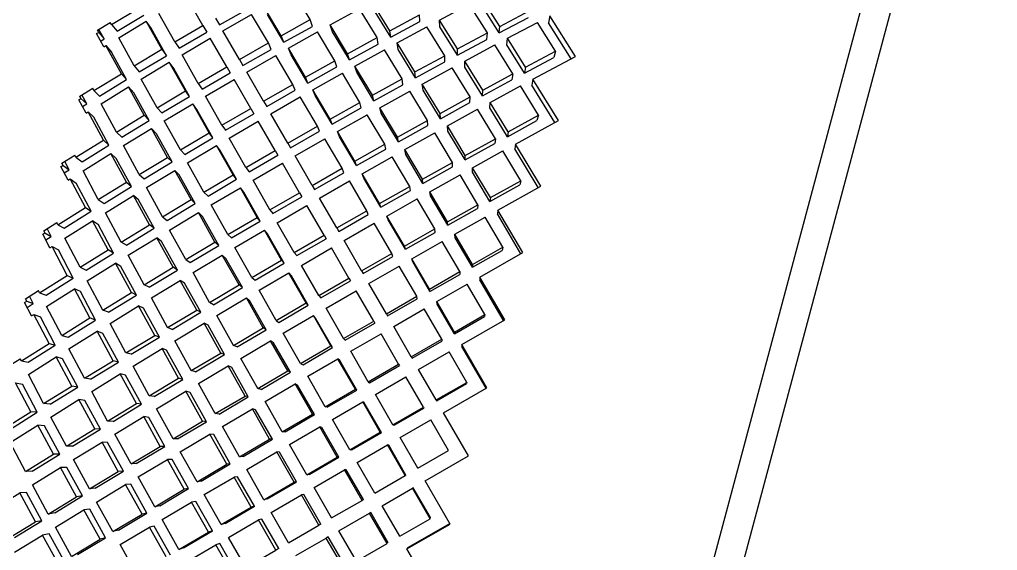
# Model space of a CAD drawing. Extents: x 0 to 420, y 0 to 297.
# Drawn here: x 132.983 to 133.911, y 256.944 to 257.448 of the extents above; entities that cross this region are included whole.
import ezdxf

# ---------------------------------------------------------------- set-up
doc = ezdxf.new("R2010")
doc.units = 0
doc.layers.get('0').update_dxf_attribs({"linetype": 'CONTINUOUS'})

msp = doc.modelspace()

# ---------------------------------------------------------------- linework, layer by layer
at = {"color": 7}
for p, q in [((133.377472, 255.949326), (133.890442, 257.863678)), ((133.411499, 255.968964), (133.91095, 257.832947)), ((133.259033, 257.447601), (133.242737, 257.474609)), ((133.157318, 257.442108), (133.141907, 257.468811)), ((133.334473, 257.437042), (133.31778, 257.464264)), ((133.438934, 257.441223), (133.421814, 257.468384)), ((133.070557, 257.442871), (133.096527, 257.458374)), ((133.173035, 257.442657), (133.199463, 257.457672)), ((133.231384, 257.43222), (133.215393, 257.45932)), ((133.278015, 257.442535), (133.305893, 257.457825)), ((133.322571, 257.430603), (133.305893, 257.457825)), ((133.335541, 257.430878), (133.319214, 257.457458)), ((133.381653, 257.447144), (133.409973, 257.462158)), ((133.427094, 257.434967), (133.409973, 257.462158)), ((133.438354, 257.434967), (133.421616, 257.461517)), ((133.438934, 257.441223), (133.467407, 257.456146)), ((133.075806, 257.436584), (133.101166, 257.451752)), ((133.077377, 257.430389), (133.103424, 257.446106)), ((133.108063, 257.439484), (133.103424, 257.446106)), ((133.118469, 257.419403), (133.103424, 257.446106)), ((133.130554, 257.426514), (133.115509, 257.453308)), ((133.169373, 257.449036), (133.173035, 257.442657)), ((133.1763, 257.437012), (133.20343, 257.452545)), ((133.219391, 257.425476), (133.20343, 257.452545)), ((133.234085, 257.426117), (133.218445, 257.452576)), ((133.231384, 257.43222), (133.259033, 257.447601)), ((133.261108, 257.441162), (133.259033, 257.447601)), ((133.334473, 257.437042), (133.362671, 257.45224)), ((133.335541, 257.430878), (133.363113, 257.445709)), ((133.363113, 257.445709), (133.362671, 257.45224)), ((133.398621, 257.4198), (133.381653, 257.447144)), ((133.38208, 257.440613), (133.381653, 257.447144)), ((133.438354, 257.434967), (133.466187, 257.449554)), ((133.486389, 257.45108), (133.485168, 257.444489)), ((133.510727, 257.412567), (133.486389, 257.45108)), ((133.057281, 257.437531), (133.069443, 257.444916)), ((133.058411, 257.435486), (133.057281, 257.437531)), ((133.06366, 257.42923), (133.058655, 257.438354)), ((133.070557, 257.442871), (133.069443, 257.444916)), ((133.070557, 257.442871), (133.075806, 257.436584)), ((133.122757, 257.413391), (133.108063, 257.439484)), ((133.130554, 257.426514), (133.157318, 257.442108)), ((133.157318, 257.442108), (133.160995, 257.43573)), ((133.191971, 257.409851), (133.1763, 257.437012)), ((133.234085, 257.426117), (133.261108, 257.441162)), ((133.294464, 257.415161), (133.278015, 257.442535)), ((133.28009, 257.436066), (133.278015, 257.442535)), ((133.335541, 257.430878), (133.334473, 257.437042)), ((133.341537, 257.425507), (133.369781, 257.440796)), ((133.386749, 257.413391), (133.369781, 257.440796)), ((133.398682, 257.413879), (133.38208, 257.440613)), ((133.438354, 257.434967), (133.438934, 257.441223)), ((133.446075, 257.429901), (133.474548, 257.444885)), ((133.49176, 257.417633), (133.474548, 257.444885)), ((133.506699, 257.410431), (133.485168, 257.444489)), ((133.056427, 257.434296), (133.058411, 257.435486)), ((133.063232, 257.421753), (133.056427, 257.434296)), ((133.058411, 257.435486), (133.06366, 257.42923)), ((133.060303, 257.427185), (133.06366, 257.42923)), ((133.092041, 257.403625), (133.077377, 257.430389)), ((133.134857, 257.420502), (133.160995, 257.43573)), ((133.137451, 257.414307), (133.164276, 257.430054)), ((133.179932, 257.402924), (133.164276, 257.430054)), ((133.234085, 257.426117), (133.231384, 257.43222)), ((133.238373, 257.42038), (133.266083, 257.435913)), ((133.282501, 257.408539), (133.266083, 257.435913)), ((133.296173, 257.409332), (133.28009, 257.436066)), ((133.294464, 257.415161), (133.322571, 257.430603)), ((133.323639, 257.424408), (133.322571, 257.430603)), ((133.398621, 257.4198), (133.427094, 257.434967)), ((133.398682, 257.413879), (133.426514, 257.428711)), ((133.426514, 257.428711), (133.427094, 257.434967)), ((133.445496, 257.423645), (133.446075, 257.429901)), ((133.463196, 257.402466), (133.446075, 257.429901)), ((133.063232, 257.421753), (133.065247, 257.423004)), ((133.079895, 257.396301), (133.065247, 257.423004)), ((133.065247, 257.423004), (133.070496, 257.416718)), ((133.092041, 257.403625), (133.118469, 257.419403)), ((133.118469, 257.419403), (133.122757, 257.413391)), ((133.130554, 257.426514), (133.134857, 257.420502)), ((133.191971, 257.409851), (133.219391, 257.425476)), ((133.195297, 257.404114), (133.222107, 257.419342)), ((133.222107, 257.419342), (133.219391, 257.425476)), ((133.254547, 257.392914), (133.238373, 257.42038)), ((133.241074, 257.414276), (133.238373, 257.42038)), ((133.296173, 257.409332), (133.323639, 257.424408)), ((133.301483, 257.403473), (133.32962, 257.419006)), ((133.34639, 257.391418), (133.32962, 257.419006)), ((133.358307, 257.397949), (133.341537, 257.425507)), ((133.342606, 257.419312), (133.341537, 257.425507)), ((133.359009, 257.392395), (133.342606, 257.419312)), ((133.398682, 257.413879), (133.398621, 257.4198)), ((133.405716, 257.408295), (133.434204, 257.423584)), ((133.451294, 257.396088), (133.434204, 257.423584)), ((133.462219, 257.39682), (133.445496, 257.423645)), ((133.463196, 257.402466), (133.49176, 257.417633)), ((133.49176, 257.417633), (133.490143, 257.411652)), ((133.084793, 257.390656), (133.070496, 257.416718)), ((133.096954, 257.39798), (133.122757, 257.413391)), ((133.152771, 257.387115), (133.137451, 257.414307)), ((133.191971, 257.409851), (133.195297, 257.404114)), ((133.198914, 257.397827), (133.226395, 257.413605)), ((133.242554, 257.386139), (133.226395, 257.413605)), ((133.256897, 257.387421), (133.241074, 257.414276)), ((133.254547, 257.392914), (133.282501, 257.408539)), ((133.28421, 257.40271), (133.282501, 257.408539)), ((133.296173, 257.409332), (133.294464, 257.415161)), ((133.358307, 257.397949), (133.386749, 257.413391)), ((133.386795, 257.407471), (133.386749, 257.413391)), ((133.462219, 257.39682), (133.490143, 257.411652)), ((133.470276, 257.391022), (133.510727, 257.412567)), ((133.092041, 257.403625), (133.096954, 257.39798)), ((133.098862, 257.391235), (133.125366, 257.407135)), ((133.129669, 257.401123), (133.125366, 257.407135)), ((133.140686, 257.380005), (133.125366, 257.407135)), ((133.144623, 257.374634), (133.129669, 257.401123)), ((133.152771, 257.387115), (133.179932, 257.402924)), ((133.179932, 257.402924), (133.183258, 257.397186)), ((133.256897, 257.387421), (133.28421, 257.40271)), ((133.318054, 257.375793), (133.301483, 257.403473)), ((133.303177, 257.397614), (133.301483, 257.403473)), ((133.359009, 257.392395), (133.386795, 257.407471)), ((133.365356, 257.386353), (133.393829, 257.401886)), ((133.410797, 257.374176), (133.393829, 257.401886)), ((133.422699, 257.380646), (133.405716, 257.408295)), ((133.405762, 257.402405), (133.405716, 257.408295)), ((133.422394, 257.375366), (133.405762, 257.402405)), ((133.463196, 257.402466), (133.462219, 257.39682)), ((133.053833, 257.380402), (133.079895, 257.396301)), ((133.059326, 257.375122), (133.084793, 257.390656)), ((133.079895, 257.396301), (133.084793, 257.390656)), ((133.113831, 257.364044), (133.098862, 257.391235)), ((133.156723, 257.381744), (133.183258, 257.397186)), ((133.159668, 257.374939), (133.18689, 257.390869)), ((133.202759, 257.363373), (133.18689, 257.390869)), ((133.214798, 257.3703), (133.198914, 257.397827)), ((133.256897, 257.387421), (133.254547, 257.392914)), ((133.261536, 257.381073), (133.289536, 257.39682)), ((133.306091, 257.36911), (133.289536, 257.39682)), ((133.319397, 257.370575), (133.303177, 257.397614)), ((133.318054, 257.375793), (133.34639, 257.391418)), ((133.347076, 257.385864), (133.34639, 257.391418)), ((133.359009, 257.392395), (133.358307, 257.397949)), ((133.422394, 257.375366), (133.450348, 257.390442)), ((133.422699, 257.380646), (133.451294, 257.396088)), ((133.451294, 257.396088), (133.450348, 257.390442)), ((133.470276, 257.391022), (133.469315, 257.385376)), ((133.494446, 257.351776), (133.470276, 257.391022)), ((133.040527, 257.374908), (133.052719, 257.382507)), ((133.053833, 257.380402), (133.052719, 257.382507)), ((133.060608, 257.367767), (133.086746, 257.38385)), ((133.091644, 257.378204), (133.086746, 257.38385)), ((133.101685, 257.356781), (133.086746, 257.38385)), ((133.152771, 257.387115), (133.156723, 257.381744)), ((133.214798, 257.3703), (133.242554, 257.386139)), ((133.217758, 257.365173), (133.244904, 257.380646)), ((133.244904, 257.380646), (133.242554, 257.386139)), ((133.277863, 257.353271), (133.261536, 257.381073)), ((133.26387, 257.37558), (133.261536, 257.381073)), ((133.319397, 257.370575), (133.347076, 257.385864)), ((133.382202, 257.358521), (133.365356, 257.386353)), ((133.366058, 257.380768), (133.365356, 257.386353)), ((133.382523, 257.353577), (133.366058, 257.380768)), ((133.422394, 257.375366), (133.422699, 257.380646)), ((133.429779, 257.36908), (133.458405, 257.384613)), ((133.475464, 257.356842), (133.458405, 257.384613)), ((133.491119, 257.349976), (133.469315, 257.385376)), ((133.039642, 257.371643), (133.041626, 257.372864)), ((133.046417, 257.358948), (133.039642, 257.371643)), ((133.041626, 257.372864), (133.040527, 257.374908)), ((133.041626, 257.372864), (133.047119, 257.367584)), ((133.047119, 257.367584), (133.042542, 257.37616)), ((133.053833, 257.380402), (133.059326, 257.375122)), ((133.106232, 257.351746), (133.091644, 257.378204)), ((133.113831, 257.364044), (133.140686, 257.380005)), ((133.118378, 257.359039), (133.144623, 257.374634)), ((133.144623, 257.374634), (133.140686, 257.380005)), ((133.175232, 257.347382), (133.159668, 257.374939)), ((133.221741, 257.358307), (133.249542, 257.374268)), ((133.265869, 257.346466), (133.249542, 257.374268)), ((133.279846, 257.348419), (133.26387, 257.37558)), ((133.319397, 257.370575), (133.318054, 257.375793)), ((133.325073, 257.364044), (133.353455, 257.379791)), ((133.37027, 257.351929), (133.353455, 257.379791)), ((133.382202, 257.358521), (133.410797, 257.374176)), ((133.410477, 257.368866), (133.410797, 257.374176)), ((133.043121, 257.365112), (133.047119, 257.367584)), ((133.075165, 257.340668), (133.060608, 257.367767)), ((133.113831, 257.364044), (133.118378, 257.359039)), ((133.120667, 257.351685), (133.147583, 257.367798)), ((133.15155, 257.362396), (133.147583, 257.367798)), ((133.163147, 257.340302), (133.147583, 257.367798)), ((133.166748, 257.335541), (133.15155, 257.362396)), ((133.175232, 257.347382), (133.202759, 257.363373)), ((133.202759, 257.363373), (133.205719, 257.358246)), ((133.214798, 257.3703), (133.217758, 257.365173)), ((133.277863, 257.353271), (133.306091, 257.36911)), ((133.279846, 257.348419), (133.307434, 257.363892)), ((133.307434, 257.363892), (133.306091, 257.36911)), ((133.341736, 257.33606), (133.325073, 257.364044)), ((133.326401, 257.358826), (133.325073, 257.364044)), ((133.382523, 257.353577), (133.410477, 257.368866)), ((133.389236, 257.346832), (133.417877, 257.362579)), ((133.434845, 257.334625), (133.417877, 257.362579)), ((133.429443, 257.3638), (133.429779, 257.36908)), ((133.446045, 257.336487), (133.429443, 257.3638)), ((133.446762, 257.341187), (133.429779, 257.36908)), ((133.046417, 257.358948), (133.048416, 257.360199)), ((133.062988, 257.333191), (133.048416, 257.360199)), ((133.048416, 257.360199), (133.053925, 257.354919)), ((133.068146, 257.328552), (133.053925, 257.354919)), ((133.075165, 257.340668), (133.101685, 257.356781)), ((133.101685, 257.356781), (133.106232, 257.351746)), ((133.178833, 257.342621), (133.205719, 257.358246)), ((133.237823, 257.330444), (133.221741, 257.358307)), ((133.279846, 257.348419), (133.277863, 257.353271)), ((133.284851, 257.3414), (133.31311, 257.357361)), ((133.329773, 257.329346), (133.31311, 257.357361)), ((133.342682, 257.331482), (133.326401, 257.358826)), ((133.382523, 257.353577), (133.382202, 257.358521)), ((133.446762, 257.341187), (133.475464, 257.356842)), ((133.475464, 257.356842), (133.474121, 257.351837)), ((133.080322, 257.336029), (133.106232, 257.351746)), ((133.08194, 257.328125), (133.108551, 257.34436)), ((133.113098, 257.339355), (133.108551, 257.34436)), ((133.123779, 257.316895), (133.108551, 257.34436)), ((133.135895, 257.324158), (133.120667, 257.351685)), ((133.175232, 257.347382), (133.178833, 257.342621)), ((133.182129, 257.335205), (133.209717, 257.351349)), ((133.225784, 257.323517), (133.209717, 257.351349)), ((133.237823, 257.330444), (133.265869, 257.346466)), ((133.267822, 257.341614), (133.265869, 257.346466)), ((133.341736, 257.33606), (133.37027, 257.351929)), ((133.342682, 257.331482), (133.37059, 257.346985)), ((133.37059, 257.346985), (133.37027, 257.351929)), ((133.406128, 257.318756), (133.389236, 257.346832)), ((133.389557, 257.341888), (133.389236, 257.346832)), ((133.446045, 257.336487), (133.474121, 257.351837)), ((133.453812, 257.329529), (133.494446, 257.351776)), ((133.075165, 257.340668), (133.080322, 257.336029)), ((133.127991, 257.3125), (133.113098, 257.339355)), ((133.135895, 257.324158), (133.163147, 257.340302)), ((133.140106, 257.319763), (133.166748, 257.335541)), ((133.166748, 257.335541), (133.163147, 257.340302)), ((133.197937, 257.307343), (133.182129, 257.335205)), ((133.240417, 257.325958), (133.267822, 257.341614)), ((133.244751, 257.31842), (133.272858, 257.334564)), ((133.289307, 257.306488), (133.272858, 257.334564)), ((133.3013, 257.313324), (133.284851, 257.3414)), ((133.286804, 257.336517), (133.284851, 257.3414)), ((133.302917, 257.309082), (133.286804, 257.336517)), ((133.342682, 257.331482), (133.341736, 257.33606)), ((133.34874, 257.32428), (133.377304, 257.34021)), ((133.394165, 257.312103), (133.377304, 257.34021)), ((133.406067, 257.314423), (133.389557, 257.341888)), ((133.406128, 257.318756), (133.434845, 257.334625)), ((133.434845, 257.334625), (133.434143, 257.329956)), ((133.446762, 257.341187), (133.446045, 257.336487)), ((133.03685, 257.317017), (133.062988, 257.333191)), ((133.042603, 257.312744), (133.068146, 257.328552)), ((133.062988, 257.333191), (133.068146, 257.328552)), ((133.096832, 257.300659), (133.08194, 257.328125)), ((133.142761, 257.311829), (133.170074, 257.328094)), ((133.17366, 257.323334), (133.170074, 257.328094)), ((133.185852, 257.300262), (133.170074, 257.328094)), ((133.237823, 257.330444), (133.240417, 257.325958)), ((133.3013, 257.313324), (133.329773, 257.329346)), ((133.330719, 257.324768), (133.329773, 257.329346)), ((133.406067, 257.314423), (133.434143, 257.329956)), ((133.453812, 257.329529), (133.45311, 257.32486)), ((133.475174, 257.288239), (133.45311, 257.32486)), ((133.477814, 257.289673), (133.453812, 257.329529)), ((133.023499, 257.311401), (133.035736, 257.319122)), ((133.03685, 257.317017), (133.035736, 257.319122)), ((133.03685, 257.317017), (133.042603, 257.312744)), ((133.043579, 257.30426), (133.069794, 257.320618)), ((133.074951, 257.315948), (133.069794, 257.320618)), ((133.084656, 257.293243), (133.069794, 257.320618)), ((133.089478, 257.289215), (133.074951, 257.315948)), ((133.096832, 257.300659), (133.123779, 257.316895)), ((133.127991, 257.3125), (133.123779, 257.316895)), ((133.135895, 257.324158), (133.140106, 257.319763)), ((133.189087, 257.296143), (133.17366, 257.323334)), ((133.197937, 257.307343), (133.225784, 257.323517)), ((133.201157, 257.303223), (133.228378, 257.319031)), ((133.225784, 257.323517), (133.228378, 257.319031)), ((133.260986, 257.290283), (133.244751, 257.31842)), ((133.302917, 257.309082), (133.330719, 257.324768)), ((133.308289, 257.301422), (133.336777, 257.317535)), ((133.353485, 257.289307), (133.336777, 257.317535)), ((133.365479, 257.296051), (133.34874, 257.32428)), ((133.349686, 257.319672), (133.34874, 257.32428)), ((133.366043, 257.292084), (133.349686, 257.319672)), ((133.406067, 257.314423), (133.406128, 257.318756)), ((133.413147, 257.307007), (133.441879, 257.322968)), ((133.458832, 257.294769), (133.441879, 257.322968)), ((133.022614, 257.308075), (133.024597, 257.309326)), ((133.029358, 257.295288), (133.022614, 257.308075)), ((133.024597, 257.309326), (133.023499, 257.311401)), ((133.024597, 257.309326), (133.03038, 257.305054)), ((133.03038, 257.305054), (133.026154, 257.31308)), ((133.101669, 257.296631), (133.127991, 257.3125)), ((133.158264, 257.283966), (133.142761, 257.311829)), ((133.197937, 257.307343), (133.201157, 257.303223)), ((133.204834, 257.295197), (133.232727, 257.311462)), ((133.248962, 257.283356), (133.232727, 257.311462)), ((133.260986, 257.290283), (133.289307, 257.306488)), ((133.290894, 257.302277), (133.289307, 257.306488)), ((133.302917, 257.309082), (133.3013, 257.313324)), ((133.365479, 257.296051), (133.394165, 257.312103)), ((133.366043, 257.292084), (133.394104, 257.30777)), ((133.394104, 257.30777), (133.394165, 257.312103)), ((133.413086, 257.302704), (133.413147, 257.307007)), ((133.430023, 257.278717), (133.413147, 257.307007)), ((133.025742, 257.302155), (133.03038, 257.305054)), ((133.058075, 257.276886), (133.043579, 257.30426)), ((133.096832, 257.300659), (133.101669, 257.296631)), ((133.103638, 257.288147), (133.130646, 257.304535)), ((133.134857, 257.300171), (133.130646, 257.304535)), ((133.146118, 257.276764), (133.130646, 257.304535)), ((133.149994, 257.27301), (133.134857, 257.300171)), ((133.158264, 257.283966), (133.185852, 257.300262)), ((133.189087, 257.296143), (133.185852, 257.300262)), ((133.263245, 257.286438), (133.290894, 257.302277)), ((133.32486, 257.273071), (133.308289, 257.301422)), ((133.309875, 257.29718), (133.308289, 257.301422)), ((133.32608, 257.269501), (133.309875, 257.29718)), ((133.372467, 257.28421), (133.401184, 257.300354)), ((133.41806, 257.272003), (133.401184, 257.300354)), ((133.429596, 257.275024), (133.413086, 257.302704)), ((133.029358, 257.295288), (133.031372, 257.296539)), ((133.045868, 257.269318), (133.031372, 257.296539)), ((133.031372, 257.296539), (133.03714, 257.292267)), ((133.0513, 257.265686), (133.03714, 257.292267)), ((133.058075, 257.276886), (133.084656, 257.293243)), ((133.063507, 257.273254), (133.089478, 257.289215)), ((133.084656, 257.293243), (133.089478, 257.289215)), ((133.118805, 257.260376), (133.103638, 257.288147)), ((133.162109, 257.280212), (133.189087, 257.296143)), ((133.1651, 257.271698), (133.19278, 257.288086)), ((133.195999, 257.283966), (133.19278, 257.288086)), ((133.208771, 257.259979), (133.19278, 257.288086)), ((133.220825, 257.267029), (133.204834, 257.295197)), ((133.260986, 257.290283), (133.263245, 257.286438)), ((133.267944, 257.27829), (133.296295, 257.294556)), ((133.312851, 257.266235), (133.296295, 257.294556)), ((133.32486, 257.273071), (133.353485, 257.289307)), ((133.354065, 257.285339), (133.353485, 257.289307)), ((133.366043, 257.292084), (133.365479, 257.296051)), ((133.429596, 257.275024), (133.457748, 257.290741)), ((133.430023, 257.278717), (133.458832, 257.294769)), ((133.437042, 257.266907), (133.477814, 257.289673)), ((133.458832, 257.294769), (133.457748, 257.290741)), ((133.064819, 257.264221), (133.091492, 257.280701)), ((133.096313, 257.276703), (133.091492, 257.280701)), ((133.106659, 257.253021), (133.091492, 257.280701)), ((133.158264, 257.283966), (133.162109, 257.280212)), ((133.211624, 257.2565), (133.195999, 257.283966)), ((133.220825, 257.267029), (133.248962, 257.283356)), ((133.223694, 257.26355), (133.25119, 257.27951)), ((133.248962, 257.283356), (133.25119, 257.27951)), ((133.32608, 257.269501), (133.354065, 257.285339)), ((133.389236, 257.255768), (133.372467, 257.28421)), ((133.373047, 257.280243), (133.372467, 257.28421)), ((133.389465, 257.252441), (133.373047, 257.280243)), ((133.430023, 257.278717), (133.429596, 257.275024)), ((133.019684, 257.252899), (133.045868, 257.269318)), ((133.045868, 257.269318), (133.0513, 257.265686)), ((133.058075, 257.276886), (133.063507, 257.273254)), ((133.111145, 257.249634), (133.096313, 257.276703)), ((133.118805, 257.260376), (133.146118, 257.276764)), ((133.123291, 257.256989), (133.149994, 257.27301)), ((133.149994, 257.27301), (133.146118, 257.276764)), ((133.180847, 257.243561), (133.1651, 257.271698)), ((133.227722, 257.254913), (133.25592, 257.271332)), ((133.272293, 257.24295), (133.25592, 257.271332)), ((133.284332, 257.249908), (133.267944, 257.27829)), ((133.32608, 257.269501), (133.32486, 257.273071)), ((133.331818, 257.261169), (133.360474, 257.277435)), ((133.377258, 257.248993), (133.360474, 257.277435)), ((133.389236, 257.255768), (133.41806, 257.272003)), ((133.41806, 257.272003), (133.417603, 257.268311)), ((133.025711, 257.249664), (133.0513, 257.265686)), ((133.079666, 257.236572), (133.064819, 257.264221)), ((133.118805, 257.260376), (133.123291, 257.256989)), ((133.125641, 257.247925), (133.153015, 257.264465)), ((133.15686, 257.260681), (133.153015, 257.264465)), ((133.168732, 257.236389), (133.153015, 257.264465)), ((133.172241, 257.233276), (133.15686, 257.260681)), ((133.180847, 257.243561), (133.208771, 257.259979)), ((133.211624, 257.2565), (133.208771, 257.259979)), ((133.220825, 257.267029), (133.223694, 257.26355)), ((133.284332, 257.249908), (133.312851, 257.266235)), ((133.286194, 257.246674), (133.314072, 257.262665)), ((133.314072, 257.262665), (133.312851, 257.266235)), ((133.34848, 257.232635), (133.331818, 257.261169)), ((133.333038, 257.257568), (133.331818, 257.261169)), ((133.389465, 257.252441), (133.417603, 257.268311)), ((133.396225, 257.243896), (133.425049, 257.260193)), ((133.441925, 257.231659), (133.425049, 257.260193)), ((133.437042, 257.266907), (133.436584, 257.263245)), ((133.458939, 257.225464), (133.436584, 257.263245)), ((133.460892, 257.226563), (133.437042, 257.266907)), ((133.006317, 257.247253), (133.018555, 257.255035)), ((133.019684, 257.252899), (133.018555, 257.255035)), ((133.019684, 257.252899), (133.025711, 257.249664)), ((133.026367, 257.240082), (133.052643, 257.256622)), ((133.05809, 257.252991), (133.052643, 257.256622)), ((133.067474, 257.229065), (133.052643, 257.256622)), ((133.072571, 257.226044), (133.05809, 257.252991)), ((133.079666, 257.236572), (133.106659, 257.253021)), ((133.111145, 257.249634), (133.106659, 257.253021)), ((133.184326, 257.240448), (133.211624, 257.2565)), ((133.243896, 257.226501), (133.227722, 257.254913)), ((133.29126, 257.237885), (133.319824, 257.254303)), ((133.336456, 257.225769), (133.319824, 257.254303)), ((133.349319, 257.229675), (133.333038, 257.257568)), ((133.389465, 257.252441), (133.389236, 257.255768)), ((133.005402, 257.243896), (133.007401, 257.245148)), ((133.012115, 257.231018), (133.005402, 257.243896)), ((133.007401, 257.245148), (133.006317, 257.247253)), ((133.007401, 257.245148), (133.013458, 257.241882)), ((133.008179, 257.238556), (133.013458, 257.241882)), ((133.013458, 257.241882), (133.009583, 257.249329)), ((133.084747, 257.233551), (133.111145, 257.249634)), ((133.141068, 257.219879), (133.125641, 257.247925)), ((133.180847, 257.243561), (133.184326, 257.240448)), ((133.187714, 257.231293), (133.215683, 257.247833)), ((133.218536, 257.244324), (133.215683, 257.247833)), ((133.231842, 257.219482), (133.215683, 257.247833)), ((133.234344, 257.216614), (133.218536, 257.244324)), ((133.243896, 257.226501), (133.272293, 257.24295)), ((133.272293, 257.24295), (133.274155, 257.239746)), ((133.284332, 257.249908), (133.286194, 257.246674)), ((133.34848, 257.232635), (133.377258, 257.248993)), ((133.349319, 257.229675), (133.377472, 257.245667)), ((133.377472, 257.245667), (133.377258, 257.248993)), ((133.396439, 257.24057), (133.396225, 257.243896)), ((133.413025, 257.215302), (133.396225, 257.243896)), ((133.012115, 257.231018), (133.014145, 257.2323)), ((133.028595, 257.204895), (133.014145, 257.2323)), ((133.014145, 257.2323), (133.020203, 257.229034)), ((133.040833, 257.212555), (133.026367, 257.240082)), ((133.084747, 257.233551), (133.079666, 257.236572)), ((133.086426, 257.223969), (133.11351, 257.24057)), ((133.117981, 257.237183), (133.11351, 257.24057)), ((133.128937, 257.212585), (133.11351, 257.24057)), ((133.133057, 257.209839), (133.117981, 257.237183)), ((133.141068, 257.219879), (133.168732, 257.236389)), ((133.145203, 257.217133), (133.172241, 257.233276)), ((133.172241, 257.233276), (133.168732, 257.236389)), ((133.246399, 257.223663), (133.274155, 257.239746)), ((133.30777, 257.20929), (133.29126, 257.237885)), ((133.349319, 257.229675), (133.34848, 257.232635)), ((133.355438, 257.220673), (133.384247, 257.237091)), ((133.401031, 257.208466), (133.384247, 257.237091)), ((133.412872, 257.212616), (133.396439, 257.24057)), ((133.034302, 257.202271), (133.020203, 257.229034)), ((133.040833, 257.212555), (133.067474, 257.229065)), ((133.046539, 257.20993), (133.072571, 257.226044)), ((133.072571, 257.226044), (133.067474, 257.229065)), ((133.101563, 257.196045), (133.086426, 257.223969)), ((133.147903, 257.20752), (133.175629, 257.224121)), ((133.179138, 257.221008), (133.175629, 257.224121)), ((133.191559, 257.195801), (133.175629, 257.224121)), ((133.203644, 257.202942), (133.187714, 257.231293)), ((133.243896, 257.226501), (133.246399, 257.223663)), ((133.250824, 257.214386), (133.279236, 257.230927)), ((133.295731, 257.202362), (133.279236, 257.230927)), ((133.30777, 257.20929), (133.336456, 257.225769)), ((133.309265, 257.206726), (133.337311, 257.222809)), ((133.337311, 257.222809), (133.336456, 257.225769)), ((133.412872, 257.212616), (133.441101, 257.228607)), ((133.413025, 257.215302), (133.441925, 257.231659)), ((133.420013, 257.203369), (133.460892, 257.226563)), ((133.441925, 257.231659), (133.441101, 257.228607)), ((133.047577, 257.199829), (133.07428, 257.216461)), ((133.079376, 257.21344), (133.07428, 257.216461)), ((133.089417, 257.188629), (133.07428, 257.216461)), ((133.141068, 257.219879), (133.145203, 257.217133)), ((133.194702, 257.193329), (133.179138, 257.221008)), ((133.203644, 257.202942), (133.231842, 257.219482)), ((133.206787, 257.20047), (133.234344, 257.216614)), ((133.234344, 257.216614), (133.231842, 257.219482)), ((133.267151, 257.185791), (133.250824, 257.214386)), ((133.314697, 257.197266), (133.343445, 257.213806)), ((133.360138, 257.185089), (133.343445, 257.213806)), ((133.372147, 257.191986), (133.355438, 257.220673)), ((133.356293, 257.217743), (133.355438, 257.220673)), ((133.37262, 257.189667), (133.356293, 257.217743)), ((133.413025, 257.215302), (133.412872, 257.212616)), ((133.00238, 257.188385), (133.028595, 257.204895)), ((133.028595, 257.204895), (133.034302, 257.202271)), ((133.040833, 257.212555), (133.046539, 257.20993)), ((133.094147, 257.186249), (133.079376, 257.21344)), ((133.101563, 257.196045), (133.128937, 257.212585)), ((133.106323, 257.193665), (133.133057, 257.209839)), ((133.133057, 257.209839), (133.128937, 257.212585)), ((133.163605, 257.179199), (133.147903, 257.20752)), ((133.210541, 257.190735), (133.23877, 257.207336)), ((133.241272, 257.204498), (133.23877, 257.207336)), ((133.255096, 257.178772), (133.23877, 257.207336)), ((133.257233, 257.176575), (133.241272, 257.204498)), ((133.30777, 257.20929), (133.309265, 257.206726)), ((133.372147, 257.191986), (133.401031, 257.208466)), ((133.37262, 257.189667), (133.400864, 257.20578)), ((133.401031, 257.208466), (133.400864, 257.20578)), ((133.008698, 257.186157), (133.034302, 257.202271)), ((133.062378, 257.172028), (133.047577, 257.199829)), ((133.106323, 257.193665), (133.101563, 257.196045)), ((133.108368, 257.183533), (133.135803, 257.200195)), ((133.139923, 257.197449), (133.135803, 257.200195)), ((133.151489, 257.171997), (133.135803, 257.200195)), ((133.155243, 257.169891), (133.139923, 257.197449)), ((133.163605, 257.17923), (133.191559, 257.195801)), ((133.194702, 257.193329), (133.191559, 257.195801)), ((133.203644, 257.202942), (133.206787, 257.20047)), ((133.267151, 257.185791), (133.295731, 257.202362)), ((133.269287, 257.183594), (133.297226, 257.199768)), ((133.295731, 257.202362), (133.297226, 257.199768)), ((133.331299, 257.168518), (133.314697, 257.197266)), ((133.379105, 257.180023), (133.40802, 257.196533)), ((133.424805, 257.167786), (133.40802, 257.196533)), ((133.420013, 257.203369), (133.41983, 257.200714)), ((133.442474, 257.161957), (133.41983, 257.200714)), ((133.443787, 257.162689), (133.420013, 257.203369)), ((132.989014, 257.182678), (133.001282, 257.190521)), ((133.00238, 257.188385), (133.001282, 257.190521)), ((133.00238, 257.188385), (133.008698, 257.186157)), ((133.009064, 257.175507), (133.03537, 257.192169)), ((133.041077, 257.189545), (133.03537, 257.192169)), ((133.050171, 257.16449), (133.03537, 257.192169)), ((133.055542, 257.162506), (133.041077, 257.189545)), ((133.062378, 257.172028), (133.089417, 257.188629)), ((133.067749, 257.170044), (133.094147, 257.186249)), ((133.094147, 257.186249), (133.089417, 257.188629)), ((133.167358, 257.177124), (133.194702, 257.193329)), ((133.226669, 257.16217), (133.210541, 257.190735)), ((133.267151, 257.185791), (133.269287, 257.183594)), ((133.274078, 257.173706), (133.302673, 257.190338)), ((133.319275, 257.161591), (133.302673, 257.190338)), ((133.37262, 257.189667), (133.372147, 257.191986)), ((132.988113, 257.179321), (132.990112, 257.180573)), ((132.994812, 257.166382), (132.988113, 257.179321)), ((132.990112, 257.180573), (132.989014, 257.182678)), ((132.990112, 257.180573), (132.996414, 257.178345)), ((132.990555, 257.174591), (132.996414, 257.178345)), ((132.996414, 257.178345), (132.992874, 257.18515)), ((133.123779, 257.155365), (133.108368, 257.183533)), ((133.167358, 257.177124), (133.163605, 257.17923)), ((133.170441, 257.166901), (133.198471, 257.183594)), ((133.201599, 257.181091), (133.198471, 257.183594)), ((133.214584, 257.15506), (133.198471, 257.183594)), ((133.217361, 257.153229), (133.201599, 257.181091)), ((133.226669, 257.16217), (133.255096, 257.178772)), ((133.229431, 257.160339), (133.257233, 257.176575)), ((133.257233, 257.176575), (133.255096, 257.178772)), ((133.331299, 257.168518), (133.360138, 257.185089)), ((133.332428, 257.166595), (133.360626, 257.1828)), ((133.360626, 257.1828), (133.360138, 257.185089)), ((133.379578, 257.177704), (133.379105, 257.180023)), ((133.395859, 257.151184), (133.379105, 257.180023)), ((133.39595, 257.149536), (133.379578, 257.177704)), ((132.994812, 257.166382), (132.996826, 257.167694)), ((133.011292, 257.140228), (132.996826, 257.167694)), ((132.996826, 257.167694), (133.003159, 257.165436)), ((133.023514, 257.147919), (133.009064, 257.175507)), ((133.067749, 257.170044), (133.062378, 257.172028)), ((133.069153, 257.159393), (133.096222, 257.176117)), ((133.100983, 257.173737), (133.096222, 257.176117)), ((133.111633, 257.14801), (133.096222, 257.176117)), ((133.116028, 257.146301), (133.100983, 257.173737)), ((133.123779, 257.155365), (133.151489, 257.171997)), ((133.128174, 257.153625), (133.155243, 257.169891)), ((133.155243, 257.169891), (133.151489, 257.171997)), ((133.290527, 257.144958), (133.274078, 257.173706)), ((133.331299, 257.168518), (133.332428, 257.166595)), ((133.338242, 257.156494), (133.367096, 257.173126)), ((133.38385, 257.144287), (133.367096, 257.173126)), ((133.395859, 257.151184), (133.424805, 257.167786)), ((133.424805, 257.167786), (133.424255, 257.165741)), ((133.017273, 257.138641), (133.003159, 257.165436)), ((133.023514, 257.147919), (133.050171, 257.16449)), ((133.02951, 257.146301), (133.055542, 257.162506)), ((133.055542, 257.162506), (133.050171, 257.16449)), ((133.084259, 257.131378), (133.069153, 257.159393)), ((133.130615, 257.142944), (133.158356, 257.159668)), ((133.162109, 257.157562), (133.158356, 257.159668)), ((133.174255, 257.131226), (133.158356, 257.159668)), ((133.186356, 257.138428), (133.170441, 257.166901)), ((133.226669, 257.16217), (133.229431, 257.160339)), ((133.233551, 257.149994), (133.262024, 257.166687)), ((133.26416, 257.164459), (133.262024, 257.166687)), ((133.278473, 257.137939), (133.262024, 257.166687)), ((133.280243, 257.136383), (133.26416, 257.164459)), ((133.290527, 257.144958), (133.319275, 257.161591)), ((133.292297, 257.143372), (133.320389, 257.159637)), ((133.319275, 257.161591), (133.320389, 257.159637)), ((133.39595, 257.149536), (133.424255, 257.165741)), ((133.402817, 257.139191), (133.443787, 257.162689)), ((133.030243, 257.135162), (133.056961, 257.151855)), ((133.062332, 257.149872), (133.056961, 257.151855)), ((133.072083, 257.123962), (133.056961, 257.151855)), ((133.077087, 257.122589), (133.062332, 257.149872)), ((133.128174, 257.153625), (133.123779, 257.155365)), ((133.177673, 257.129791), (133.162109, 257.157562)), ((133.186356, 257.138428), (133.214584, 257.15506)), ((133.189774, 257.136963), (133.217361, 257.153229)), ((133.217361, 257.153229), (133.214584, 257.15506)), ((133.249863, 257.121277), (133.233551, 257.149994)), ((133.29744, 257.132874), (133.326233, 257.149567)), ((133.34288, 257.120697), (133.326233, 257.149567)), ((133.354919, 257.127625), (133.338242, 257.156494)), ((133.39595, 257.149536), (133.395859, 257.151184)), ((132.985046, 257.123688), (133.011292, 257.140228)), ((133.011292, 257.140228), (133.017273, 257.138641)), ((133.023514, 257.147919), (133.02951, 257.146301)), ((133.084259, 257.131378), (133.111633, 257.14801)), ((133.089264, 257.130035), (133.116028, 257.146301)), ((133.116028, 257.146301), (133.111633, 257.14801)), ((133.146271, 257.114563), (133.130615, 257.142944)), ((133.193237, 257.12616), (133.221497, 257.142883)), ((133.224274, 257.141052), (133.221497, 257.142883)), ((133.237793, 257.114227), (133.221497, 257.142883)), ((133.240204, 257.113037), (133.224274, 257.141052)), ((133.290527, 257.144958), (133.292297, 257.143372)), ((133.354919, 257.127625), (133.38385, 257.144287)), ((133.355652, 257.126343), (133.383942, 257.142609)), ((133.38385, 257.144287), (133.383942, 257.142609)), ((132.991638, 257.122467), (133.017273, 257.138641)), ((133.045044, 257.10733), (133.030243, 257.135162)), ((133.089264, 257.130035), (133.084259, 257.131378)), ((133.091049, 257.118866), (133.118484, 257.13559)), ((133.122879, 257.133881), (133.118484, 257.13559)), ((133.134155, 257.10733), (133.118484, 257.13559)), ((133.138184, 257.106232), (133.122879, 257.133881)), ((133.146271, 257.114563), (133.174255, 257.131226)), ((133.177673, 257.129791), (133.174255, 257.131226)), ((133.189774, 257.136963), (133.186356, 257.138428)), ((133.249863, 257.121277), (133.278473, 257.137939)), ((133.252258, 257.120087), (133.280243, 257.136383)), ((133.280243, 257.136383), (133.278473, 257.137939)), ((133.314026, 257.104004), (133.29744, 257.132874)), ((133.361847, 257.115601), (133.390808, 257.132294)), ((133.407547, 257.103363), (133.390808, 257.132294)), ((133.426514, 257.098297), (133.402817, 257.139191)), ((133.402817, 257.139191), (133.402908, 257.137543)), ((133.425873, 257.0979), (133.402908, 257.137543)), ((132.97168, 257.117981), (132.983948, 257.125824)), ((132.985046, 257.123688), (132.983948, 257.125824)), ((132.985046, 257.123688), (132.991638, 257.122467)), ((132.99173, 257.110809), (133.018051, 257.127472)), ((133.024033, 257.125885), (133.018051, 257.127472)), ((133.032837, 257.099792), (133.018051, 257.127472)), ((133.038483, 257.098816), (133.024033, 257.125885)), ((133.045044, 257.10733), (133.072083, 257.123962)), ((133.05069, 257.106384), (133.077103, 257.12262)), ((133.077087, 257.122589), (133.072083, 257.123962)), ((133.15033, 257.113495), (133.177673, 257.129791)), ((133.209351, 257.097534), (133.193237, 257.12616)), ((133.249863, 257.121277), (133.252258, 257.120087)), ((133.256775, 257.109131), (133.2854, 257.125854)), ((133.28717, 257.124298), (133.2854, 257.125854)), ((133.301971, 257.097015), (133.2854, 257.125854)), ((133.303375, 257.0961), (133.28717, 257.124298)), ((133.354919, 257.127625), (133.355652, 257.126343)), ((133.106445, 257.090668), (133.091049, 257.118866)), ((133.15033, 257.113495), (133.146271, 257.114563)), ((133.153137, 257.102234), (133.181152, 257.118988)), ((133.18457, 257.117523), (133.181152, 257.118988)), ((133.197266, 257.090393), (133.181152, 257.118988)), ((133.200317, 257.0896), (133.18457, 257.117523)), ((133.209351, 257.097534), (133.237793, 257.114227)), ((133.212387, 257.09671), (133.240204, 257.113037)), ((133.240204, 257.113037), (133.237793, 257.114227)), ((133.314026, 257.104004), (133.34288, 257.120697)), ((133.315399, 257.103088), (133.343628, 257.119415)), ((133.34288, 257.120697), (133.343628, 257.119415)), ((133.378571, 257.08667), (133.361847, 257.115601)), ((132.993958, 257.075562), (132.979492, 257.102997)), ((132.979492, 257.102997), (132.986084, 257.101776)), ((133.006195, 257.083221), (132.99173, 257.110809)), ((133.05069, 257.106384), (133.045044, 257.10733)), ((133.051819, 257.094696), (133.078888, 257.11142)), ((133.083923, 257.110077), (133.078888, 257.11142)), ((133.094299, 257.083313), (133.078888, 257.11142)), ((133.098969, 257.082611), (133.083923, 257.110077)), ((133.106445, 257.090668), (133.134155, 257.10733)), ((133.111115, 257.089966), (133.138184, 257.106232)), ((133.138184, 257.106232), (133.134155, 257.10733)), ((133.169022, 257.07373), (133.153137, 257.102234)), ((133.273193, 257.080322), (133.256775, 257.109131)), ((133.314026, 257.104004), (133.315399, 257.103088)), ((133.320953, 257.091949), (133.349823, 257.108673)), ((133.366531, 257.079712), (133.349823, 257.108673)), ((133.378571, 257.08667), (133.407547, 257.103363)), ((133.378937, 257.086029), (133.407288, 257.102356)), ((133.407547, 257.103363), (133.407288, 257.102356)), ((133.000198, 257.074982), (132.986084, 257.101776)), ((133.006195, 257.083221), (133.032837, 257.099792)), ((133.012451, 257.082642), (133.038483, 257.098816)), ((133.038483, 257.098816), (133.032837, 257.099792)), ((133.066925, 257.066711), (133.051819, 257.094696)), ((133.113281, 257.078247), (133.141022, 257.094971)), ((133.145081, 257.093872), (133.141022, 257.094971)), ((133.156921, 257.066528), (133.141022, 257.094971)), ((133.160614, 257.066101), (133.145081, 257.093872)), ((133.212387, 257.09671), (133.209351, 257.097534)), ((133.216248, 257.085327), (133.244705, 257.102081)), ((133.247131, 257.100891), (133.244705, 257.102081)), ((133.261139, 257.073303), (133.244705, 257.102081)), ((133.263184, 257.072754), (133.247131, 257.100891)), ((133.273193, 257.080322), (133.301971, 257.097015)), ((133.275238, 257.079773), (133.303375, 257.0961)), ((133.303375, 257.0961), (133.301971, 257.097015)), ((133.385498, 257.074646), (133.426514, 257.098297)), ((133.012924, 257.070496), (133.039627, 257.087158)), ((133.045273, 257.086182), (133.039627, 257.087158)), ((133.054749, 257.059296), (133.039627, 257.087158)), ((133.060043, 257.05896), (133.045273, 257.086182)), ((133.111115, 257.089966), (133.106445, 257.090668)), ((133.169022, 257.07373), (133.197266, 257.090393)), ((133.172714, 257.073273), (133.200317, 257.0896)), ((133.200317, 257.0896), (133.197266, 257.090393)), ((133.232529, 257.05658), (133.216248, 257.085327)), ((133.280121, 257.068207), (133.308899, 257.084961)), ((133.310303, 257.084045), (133.308899, 257.084961)), ((133.325562, 257.05603), (133.308899, 257.084961)), ((133.326569, 257.055756), (133.310303, 257.084045)), ((133.337585, 257.062988), (133.320953, 257.091949)), ((133.378571, 257.08667), (133.378937, 257.086029)), ((132.967743, 257.059082), (132.993958, 257.075562)), ((132.974609, 257.058899), (133.000198, 257.074982)), ((133.000198, 257.074982), (132.993958, 257.075562)), ((133.012451, 257.082642), (133.006195, 257.083221)), ((133.066925, 257.066711), (133.094299, 257.083313)), ((133.07222, 257.066376), (133.098969, 257.082611)), ((133.098969, 257.082611), (133.094299, 257.083313)), ((133.128937, 257.049896), (133.113281, 257.078247)), ((133.175903, 257.061462), (133.204163, 257.078186)), ((133.207214, 257.077393), (133.204163, 257.078186)), ((133.220459, 257.04953), (133.204163, 257.078186)), ((133.223145, 257.049347), (133.207214, 257.077393)), ((133.275238, 257.079773), (133.273193, 257.080322)), ((133.337585, 257.062988), (133.366531, 257.079712)), ((133.338608, 257.062714), (133.366913, 257.079071)), ((133.366531, 257.079712), (133.366913, 257.079071)), ((133.40918, 257.03363), (133.385498, 257.074646)), ((133.02774, 257.042725), (133.012924, 257.070496)), ((133.07222, 257.066376), (133.066925, 257.066711)), ((133.073715, 257.054199), (133.101151, 257.070892)), ((133.105835, 257.07019), (133.101151, 257.070892)), ((133.116821, 257.042664), (133.101151, 257.070892)), ((133.121155, 257.042603), (133.105835, 257.07019)), ((133.128937, 257.049896), (133.156921, 257.066528)), ((133.133255, 257.049835), (133.160614, 257.066101)), ((133.160614, 257.066101), (133.156921, 257.066528)), ((133.172714, 257.073273), (133.169022, 257.07373)), ((133.232529, 257.05658), (133.261139, 257.073303)), ((133.235199, 257.056396), (133.263184, 257.072754)), ((133.263184, 257.072754), (133.261139, 257.073303)), ((133.296692, 257.039307), (133.280121, 257.068207)), ((133.344513, 257.050934), (133.373474, 257.067688)), ((133.390213, 257.038696), (133.373474, 257.067688)), ((132.974442, 257.046234), (133.000732, 257.062836)), ((133.006989, 257.062256), (133.000732, 257.062836)), ((133.015533, 257.035217), (133.000732, 257.062836)), ((133.021454, 257.035278), (133.006989, 257.062256)), ((133.02774, 257.042725), (133.054749, 257.059296)), ((133.033646, 257.042786), (133.060043, 257.05896)), ((133.060043, 257.05896), (133.054749, 257.059296)), ((133.192017, 257.032837), (133.175903, 257.061462)), ((133.235199, 257.056396), (133.232529, 257.05658)), ((133.239441, 257.044434), (133.268066, 257.061188)), ((133.270111, 257.060638), (133.268066, 257.061188)), ((133.284637, 257.032318), (133.268066, 257.061188)), ((133.286316, 257.03241), (133.270111, 257.060638)), ((133.296692, 257.039307), (133.325562, 257.05603)), ((133.326569, 257.055756), (133.325562, 257.05603)), ((133.337585, 257.062988), (133.338608, 257.062714)), ((133.0345, 257.030151), (133.061584, 257.046783)), ((133.066879, 257.046448), (133.061584, 257.046783)), ((133.076996, 257.018768), (133.061584, 257.046783)), ((133.089142, 257.026062), (133.073715, 257.054199)), ((133.133255, 257.049835), (133.128937, 257.049896)), ((133.135803, 257.037567), (133.163818, 257.054291)), ((133.167511, 257.053833), (133.163818, 257.054291)), ((133.179932, 257.025726), (133.163818, 257.054291)), ((133.183258, 257.02594), (133.167511, 257.053833)), ((133.192017, 257.032837), (133.220459, 257.04953)), ((133.195343, 257.033051), (133.223145, 257.049347)), ((133.223145, 257.049347), (133.220459, 257.04953)), ((133.29834, 257.039398), (133.326569, 257.055756)), ((133.361237, 257.021973), (133.344513, 257.050934)), ((132.988922, 257.018768), (132.974442, 257.046234)), ((133.033646, 257.042786), (133.02774, 257.042725)), ((133.08194, 257.019073), (133.066879, 257.046448)), ((133.089142, 257.026062), (133.116821, 257.042664)), ((133.094086, 257.026367), (133.121155, 257.042603)), ((133.121155, 257.042603), (133.116821, 257.042664)), ((133.151718, 257.009125), (133.135803, 257.037567)), ((133.198914, 257.02066), (133.227371, 257.037384)), ((133.230057, 257.037201), (133.227371, 257.037384)), ((133.243835, 257.008606), (133.227371, 257.037384)), ((133.255859, 257.015625), (133.239441, 257.044434)), ((133.29834, 257.039398), (133.296692, 257.039307)), ((133.303619, 257.027252), (133.332489, 257.043976)), ((133.349197, 257.015015), (133.332489, 257.043976)), ((133.333527, 257.043701), (133.332489, 257.043976)), ((133.349854, 257.015381), (133.333527, 257.043701)), ((133.361237, 257.021973), (133.390213, 257.038696)), ((132.988922, 257.018768), (133.015533, 257.035217)), ((132.995438, 257.019196), (133.021454, 257.035278)), ((133.021439, 257.035278), (133.015533, 257.035217)), ((133.049652, 257.002228), (133.0345, 257.030151)), ((133.095978, 257.013672), (133.123718, 257.030334)), ((133.128021, 257.030273), (133.123718, 257.030334)), ((133.139618, 257.001984), (133.123718, 257.030334)), ((133.143585, 257.002563), (133.128021, 257.030273)), ((133.195343, 257.033051), (133.192017, 257.032837)), ((133.246124, 257.009094), (133.230057, 257.037201)), ((133.255859, 257.015625), (133.284637, 257.032318)), ((133.258179, 257.016113), (133.286316, 257.03241)), ((133.286316, 257.03241), (133.284637, 257.032318)), ((133.368164, 257.009949), (133.40918, 257.03363)), ((132.995438, 257.019196), (132.988922, 257.018768)), ((132.995667, 257.006073), (133.022339, 257.022644)), ((133.028259, 257.022675), (133.022339, 257.022644)), ((133.037476, 256.994873), (133.022339, 257.022644)), ((133.04306, 256.995575), (133.028259, 257.022675)), ((133.049652, 257.002228), (133.076996, 257.018768)), ((133.055206, 257.00293), (133.08194, 257.019073)), ((133.08194, 257.019073), (133.076996, 257.018768)), ((133.094086, 257.026367), (133.089142, 257.026062)), ((133.151718, 257.009125), (133.179932, 257.025726)), ((133.15567, 257.009705), (133.183258, 257.02594)), ((133.183258, 257.02594), (133.179932, 257.025726)), ((133.21521, 256.991974), (133.198914, 257.02066)), ((133.262787, 257.00354), (133.291565, 257.020264)), ((133.293243, 257.020355), (133.291565, 257.020264)), ((133.308228, 256.991364), (133.291565, 257.020264)), ((133.309525, 256.992126), (133.293243, 257.020355)), ((133.320251, 256.998322), (133.303619, 257.027252)), ((133.111679, 256.985413), (133.095978, 257.013672)), ((133.15567, 257.009705), (133.151718, 257.009125)), ((133.1586, 256.996887), (133.186844, 257.01355)), ((133.19017, 257.013763), (133.186844, 257.01355)), ((133.203156, 256.984955), (133.186844, 257.01355)), ((133.206116, 256.985809), (133.19017, 257.013763)), ((133.258179, 257.016113), (133.255859, 257.015625)), ((133.320251, 256.998322), (133.349197, 257.015015)), ((133.349854, 257.015381), (133.349197, 257.015015)), ((133.391876, 256.968964), (133.368164, 257.009949)), ((133.010498, 256.978485), (132.995667, 257.006073)), ((133.055206, 257.00293), (133.049652, 257.002228)), ((133.056458, 256.989807), (133.083862, 257.006378)), ((133.088806, 257.006683), (133.083862, 257.006378)), ((133.099564, 256.978241), (133.083862, 257.006378)), ((133.104156, 256.979187), (133.088806, 257.006683)), ((133.111679, 256.985413), (133.139633, 257.001984)), ((133.116272, 256.986389), (133.143585, 257.002563)), ((133.143585, 257.002563), (133.139618, 257.001984)), ((133.21521, 256.991974), (133.243835, 257.008606)), ((133.21817, 256.992828), (133.246124, 257.009094)), ((133.246124, 257.009094), (133.243835, 257.008606)), ((133.279358, 256.974701), (133.262787, 257.00354)), ((133.327209, 256.986267), (133.35614, 257.002991)), ((133.356796, 257.003357), (133.35614, 257.002991)), ((133.372894, 256.97403), (133.35614, 257.002991)), ((133.373169, 256.975067), (133.356796, 257.003357)), ((132.957245, 256.982056), (132.98349, 256.998505)), ((132.990021, 256.998932), (132.98349, 256.998505)), ((132.998322, 256.971039), (132.98349, 256.998505)), ((133.004517, 256.972107), (132.990021, 256.998932)), ((133.010498, 256.978485), (133.037476, 256.994873)), ((133.016693, 256.979553), (133.04306, 256.995575)), ((133.04306, 256.995575), (133.037476, 256.994873)), ((133.174744, 256.968384), (133.1586, 256.996887)), ((133.21817, 256.992828), (133.21521, 256.991974)), ((133.222122, 256.979858), (133.250763, 256.996552)), ((133.253052, 256.997009), (133.250763, 256.996552)), ((133.267334, 256.967743), (133.250763, 256.996552)), ((133.269272, 256.968872), (133.253052, 256.997009)), ((133.279358, 256.974701), (133.308228, 256.991364)), ((133.309525, 256.992126), (133.308228, 256.991364)), ((133.017303, 256.965973), (133.044342, 256.982422)), ((133.049911, 256.983124), (133.044342, 256.982422)), ((133.059799, 256.95459), (133.044342, 256.982422)), ((133.065018, 256.955902), (133.049911, 256.983124)), ((133.07193, 256.961792), (133.056458, 256.989807)), ((133.116272, 256.986389), (133.111679, 256.985413)), ((133.11853, 256.973175), (133.146515, 256.989746)), ((133.150482, 256.990326), (133.146515, 256.989746)), ((133.162674, 256.961334), (133.146515, 256.989746)), ((133.16626, 256.962555), (133.150482, 256.990326)), ((133.174744, 256.968384), (133.203156, 256.984955)), ((133.178329, 256.969604), (133.206116, 256.985809)), ((133.206116, 256.985809), (133.203156, 256.984955)), ((133.343933, 256.957367), (133.327209, 256.986267)), ((133.016693, 256.979553), (133.010498, 256.978485)), ((133.07193, 256.961792), (133.099564, 256.978241)), ((133.077148, 256.963135), (133.104156, 256.979187)), ((133.104156, 256.979187), (133.099564, 256.978241)), ((133.134506, 256.944855), (133.11853, 256.973145)), ((133.181641, 256.956238), (133.210083, 256.972839)), ((133.213043, 256.973694), (133.210083, 256.972839)), ((133.226563, 256.944214), (133.210083, 256.972839)), ((133.229156, 256.945709), (133.213043, 256.973694)), ((133.238602, 256.951172), (133.222122, 256.979858)), ((133.286316, 256.962677), (133.31517, 256.97934)), ((133.316467, 256.980072), (133.31517, 256.97934)), ((133.331909, 256.950439), (133.31517, 256.97934)), ((133.332825, 256.951843), (133.316467, 256.980072)), ((133.343933, 256.957367), (133.372894, 256.97403)), ((133.372894, 256.97403), (133.373169, 256.975067)), ((132.971771, 256.954773), (132.998322, 256.971039)), ((132.978577, 256.956207), (133.004517, 256.972107)), ((133.004517, 256.972107), (132.998322, 256.971039)), ((133.032501, 256.938263), (133.017303, 256.965973)), ((133.077133, 256.963135), (133.07193, 256.961792)), ((133.078766, 256.949493), (133.106476, 256.965973)), ((133.111053, 256.966949), (133.106476, 256.965973)), ((133.122437, 256.937805), (133.106476, 256.965973)), ((133.126648, 256.939392), (133.111053, 256.966949)), ((133.178329, 256.969604), (133.174744, 256.968384)), ((133.238602, 256.951172), (133.267334, 256.967743)), ((133.269272, 256.968872), (133.267334, 256.967743)), ((133.350861, 256.945374), (133.391876, 256.968964)), ((133.351791, 256.946777), (133.391479, 256.969604)), ((132.978546, 256.9422), (133.005157, 256.958527)), ((133.011353, 256.959595), (133.005157, 256.958527)), ((133.02037, 256.931), (133.005157, 256.958527)), ((133.026215, 256.932678), (133.011353, 256.959595)), ((133.032501, 256.938263), (133.059799, 256.95459)), ((133.03833, 256.939972), (133.065018, 256.955902)), ((133.065018, 256.955902), (133.059799, 256.95459)), ((133.134506, 256.944855), (133.162674, 256.961334)), ((133.138733, 256.946442), (133.16626, 256.962555)), ((133.16626, 256.962555), (133.162674, 256.961334)), ((133.197998, 256.927734), (133.181641, 256.956238)), ((133.245544, 256.939117), (133.274292, 256.955719)), ((133.27623, 256.956848), (133.274292, 256.955719)), ((133.29097, 256.926971), (133.274292, 256.955719)), ((133.292542, 256.928711), (133.27623, 256.956848)), ((133.302979, 256.933838), (133.286316, 256.962677)), ((133.094543, 256.921448), (133.078766, 256.949493)), ((133.138733, 256.946442), (133.134506, 256.944855)), ((133.141388, 256.932709), (133.169617, 256.949219)), ((133.173203, 256.950439), (133.169617, 256.949219)), ((133.185974, 256.920776), (133.169617, 256.949219)), ((133.189178, 256.922638), (133.173203, 256.950439)), ((133.229156, 256.945709), (133.226563, 256.944214)), ((133.302979, 256.933838), (133.331909, 256.950439)), ((133.332825, 256.951843), (133.331909, 256.950439)), ((133.351791, 256.946777), (133.350861, 256.945374)), ((133.374603, 256.904541), (133.350861, 256.945374)), ((133.197998, 256.927734), (133.226563, 256.944214))]:
    msp.add_line(p, q, dxfattribs=at)

doc.saveas('drawing.dxf')
